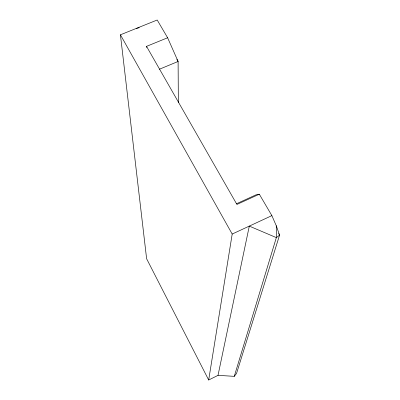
<?xml version="1.0" encoding="UTF-8"?>
<svg xmlns="http://www.w3.org/2000/svg" width="400" height="400" viewBox="0 0 400 400"><rect width="100%" height="100%" fill="white"/><g stroke="black" fill="none" stroke-linecap="round" stroke-linejoin="round"><path stroke-width="0.6" d="M236.445 203.785L256.03 194.835L259.315 194.205L271.87 215.625L276.275 225.755L279.57 235.12L236.535 373.475L234.275 376.34L218.015 375.35L208.685 380L232.195 234.05L120.43 34.8L157.2 20L167.615 37.765L178.105 61.47L178.345 102.62M218.015 375.35L249.3 226.11L276.345 237.615L279.57 235.12L278.63 233.505M234.275 376.34L276.345 237.615L276.275 225.755M232.195 234.05L271.87 215.625M259.315 194.205L236.915 204.45L146.53 46.365L167.615 37.765M159.395 69.235L178.105 61.47L176.86 59.335M136.27 28.425L139.25 27.71M208.685 380L146.62 258.745L120.43 34.8M146.53 46.365L146.81 47.56"/></g></svg>
